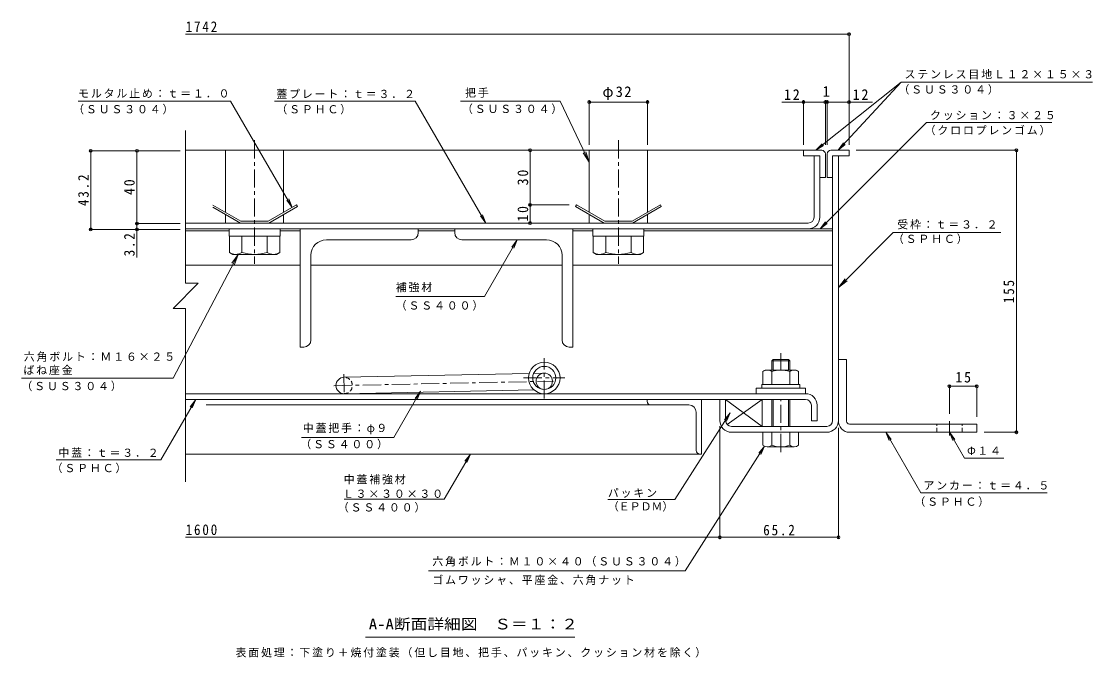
# Model space of a CAD drawing. Units: millimetres on the paper, enlarged 10 times, with parts at other scales. Extents: x -2649 to 2761, y -1962 to 1737.
# Drawn here: x -183 to 2761, y -12 to 1737 of the extents above; entities that cross this region are included whole.
import ezdxf
from ezdxf.enums import TextEntityAlignment as Align

# ---------------------------------------------------------------- set-up
doc = ezdxf.new("R2010")
doc.units = ezdxf.units.MM
doc.header["$LTSCALE"] = 10
doc.header["$PDMODE"] = 32
doc.header["$PDSIZE"] = 8
doc.linetypes.add('CHAIN1', pattern=[8, 5, -1, 1, -1])
doc.linetypes.add('DASHED1', pattern=[1.8, 1.2, -0.6])
for name, color, linetype, lineweight in [('D-1', 2, 'Continuous', 9), ('D-2', 3, 'Continuous', 9), ('D-3', 4, 'Continuous', 9), ('D-5', 7, 'Continuous', 9), ('D-6', 6, 'Continuous', 9), ('D-7', 5, 'Continuous', 5), ('D-9', 134, 'Continuous', 5), ('D-A', 3, 'Continuous', 9), ('D-B', 6, 'Continuous', 9), ('D-C', 5, 'Continuous', 5), ('D-E', 3, 'Continuous', 9), ('D-F', 7, 'Continuous', 9)]:
    doc.layers.add(name, color=color, linetype=linetype, lineweight=lineweight)
doc.styles.add('ＭＳ ゴシック', font='')
doc.styles.get('ＭＳ ゴシック').set_extended_font_data('MS Gothic')

msp = doc.modelspace()

# ---------------------------------------------------------------- linework, layer by layer
at = {"layer": 'D-1'}
for p, q in [((2046.74, 639.51), (2046.74, 1367.51)), ((2062.74, 639.51), (2062.74, 1367.51)), ((1752.74, 639.51), (1752.74, 697.51)), ((1768.74, 623.51), (2030.74, 623.51)), ((1768.74, 607.51), (1879.24, 607.51)), ((2030.74, 607.51), (1929.24, 607.51))]:
    msp.add_line(p, q, dxfattribs=at)
msp.add_lwpolyline([(1736.74, 639.51), (1736.74, 697.51), (1752.74, 697.51)], dxfattribs=at)
for centre, radius, start, end in [((1768.74, 639.51), 32, 180, 270), ((1768.74, 639.51), 16, 180, 270), ((2030.74, 639.51), 16, 270, 0), ((2030.74, 639.51), 32, 270, 0)]:
    msp.add_arc(centre, radius, start, end, dxfattribs=at)
at = {"layer": 'D-2'}
for p, q in [((2011.74, 1367.51), (1995.74, 1367.51)), ((1995.74, 1198.51), (1995.74, 1367.51)), ((2011.74, 1198.51), (2011.74, 1367.51)), ((1979.74, 1182.51), (268.59, 1182.51)), ((268.59, 1166.51), (1979.74, 1166.51))]:
    msp.add_line(p, q, dxfattribs=at)
at = {"layer": 'D-2', "linetype": 'CHAIN1'}
for p, q in [((1254.24, 700.02), (1254.24, 811)), ((1197.5, 756.76), (1310.98, 756.76))]:
    msp.add_line(p, q, dxfattribs=at)
at = {"layer": 'D-2'}
for radius in [43.25, 31.75]:
    msp.add_circle((1254.24, 756.76), radius, dxfattribs=at)
for radius in [16, 32]:
    msp.add_arc((1979.74, 1198.51), radius, 270, 0, dxfattribs=at)
at = {"layer": 'D-3'}
for p, q in [((1966.74, 1382.51), (268.59, 1382.51)), ((2026.74, 1372.51), (2026.74, 1307.51)), ((2031.74, 1372.51), (2031.74, 1307.51)), ((2041.74, 1382.51), (2091.74, 1382.51)), ((2046.74, 1307.51), (2046.74, 1367.51)), ((2011.74, 1307.51), (2026.74, 1307.51)), ((2046.74, 1307.51), (2031.74, 1307.51)), ((343.59, 1231.91), (420.49, 1187.51)), ((343.59, 1226.14), (419.15, 1182.51)), ((573.43, 1232.51), (495.49, 1187.51)), ((575.93, 1228.18), (496.83, 1182.51)), ((573.43, 1232.51), (575.93, 1228.18)), ((1342.55, 1232.51), (1340.05, 1228.18)), ((1340.05, 1228.18), (1419.15, 1182.51)), ((1342.55, 1232.51), (1420.49, 1187.51)), ((1573.43, 1232.51), (1495.49, 1187.51)), ((1575.93, 1228.18), (1496.83, 1182.51)), ((1573.43, 1232.51), (1575.93, 1228.18)), ((419.15, 1182.51), (496.83, 1182.51)), ((420.49, 1187.51), (495.49, 1187.51)), ((1419.15, 1182.51), (1496.83, 1182.51)), ((1420.49, 1187.51), (1495.49, 1187.51))]:
    msp.add_line(p, q, dxfattribs=at)
for points in [[(2016.74, 1382.51), (1966.74, 1382.51), (1966.74, 1367.51), (2011.74, 1367.51), (2011.74, 1307.51)], [(2091.74, 1382.51), (2091.74, 1367.51), (2046.74, 1367.51)]]:
    msp.add_lwpolyline(points, dxfattribs=at)
for centre, start, end in [((2016.74, 1372.51), 0, 90), ((2041.74, 1372.51), 90, 180)]:
    msp.add_arc(centre, 10, start, end, dxfattribs=at)
at = {"layer": 'D-5'}
for p, q in [((2235.29, 1569.91), (2000.65, 1382.51)), ((2235.29, 1569.91), (2061.77, 1382.51)), ((2235.29, 1569.91), (2761.13, 1569.91)), ((-26.57, 1517.26), (392.36, 1517.26)), ((512.61, 1517.26), (899.8, 1517.26)), ((1094.09, 1182.51), (899.8, 1517.26)), ((1297.58, 1517.26), (1024.32, 1517.26)), ((1297.58, 1517.26), (1377.99, 1350.17)), ((2304.8, 1459.28), (2012.03, 1166.51)), ((2304.8, 1459.28), (2649.34, 1459.28)), ((2000.66, 1382.51), (2017.99, 1400.53)), ((2000.66, 1382.51), (2022.06, 1395.43)), ((2061.77, 1382.51), (2076.22, 1402.91)), ((2061.77, 1382.51), (2081.01, 1398.48)), ((1377.99, 1350.17), (1361.56, 1375.27)), ((1377.99, 1350.17), (1368.62, 1378.67)), ((561.6, 1225.68), (551.98, 1248.75)), ((1094.09, 1182.51), (1078.83, 1202.31)), ((1094.09, 1182.51), (1084.47, 1205.58)), ((2012.03, 1166.51), (2027.25, 1186.34)), ((2012.03, 1166.51), (2031.86, 1181.73)), ((2212.91, 1156.5), (2062.74, 1005.82)), ((2212.91, 1156.5), (2509.25, 1156.5)), ((1179.98, 1136.51), (1164.71, 1116.71)), ((234.3, 756.11), (412.88, 1096.51)), ((412.88, 1096.51), (395.59, 1071.99)), ((412.88, 1096.51), (402.53, 1068.35)), ((2062.74, 1005.82), (2080.96, 1029.65)), ((2062.74, 1005.82), (2086.51, 1024.12)), ((1089.6, 980.8), (846.04, 980.8)), ((234.3, 756.11), (-182.69, 756.11)), ((914.26, 720.16), (898.99, 700.36)), ((914.26, 720.16), (904.63, 697.09)), ((200.25, 531.69), (296.49, 697.51)), ((296.49, 697.51), (281.23, 677.71)), ((296.49, 697.51), (286.87, 674.43)), ((1613.5, 422.39), (1765.23, 660.49)), ((1765.23, 660.49), (1749.16, 641.34)), ((1765.23, 660.49), (1754.66, 637.84)), ((2192.69, 607.51), (2202.26, 584.41)), ((2192.69, 607.51), (2207.91, 587.68)), ((2192.69, 607.51), (2289.1, 440.52)), ((2367.74, 607.51), (2377.31, 584.41)), ((2367.74, 607.51), (2382.96, 587.68)), ((2367.74, 607.51), (2408.86, 536.3)), ((1641.28, 226.38), (1859.7, 569.14)), ((1859.7, 569.14), (1843.62, 549.99)), ((1859.7, 569.14), (1849.13, 546.48)), ((-87.48, 531.69), (200.25, 531.69)), ((979.54, 423.56), (1051.48, 547.51)), ((1051.48, 547.51), (1036.22, 527.71)), ((1051.48, 547.51), (1041.86, 524.43)), ((2408.86, 536.3), (2516.91, 536.3)), ((704.37, 423.56), (979.54, 423.56)), ((1428.94, 422.39), (1613.5, 422.39)), ((2289.1, 440.52), (2636.54, 440.52)), ((936.41, 226.38), (1641.28, 226.38)), ((1338.25, 44.17), (763.26, 44.17))]:
    msp.add_line(p, q, dxfattribs=at)
for points in [[(392.36, 1517.26), (561.6, 1225.68), (546.33, 1245.48)], [(1089.6, 980.8), (1179.98, 1136.51), (1170.36, 1113.43)], [(586.86, 593.24), (840.59, 593.24), (914.26, 720.16)]]:
    msp.add_lwpolyline(points, dxfattribs=at)
at = {"layer": 'D-6'}
for p, q in [((268.59, 1166.51), (2046.74, 1166.51)), ((268.59, 1161.51), (387.99, 1161.51)), ((527.99, 1161.51), (582.99, 1161.51)), ((907.99, 1161.51), (1007.99, 1161.51)), ((1332.99, 1161.51), (1387.99, 1161.51)), ((1527.99, 1161.51), (2046.74, 1161.51)), ((268.59, 1066.51), (582.99, 1066.51)), ((612.99, 1066.51), (1302.99, 1066.51)), ((1332.99, 1066.51), (2046.74, 1066.51)), ((703.77, 758.5), (1212.8, 769.15)), ((1225.12, 769.41), (1253.77, 770)), ((704.71, 713.51), (1225.54, 724.4)), ((1254.24, 725), (1254.71, 725.01)), ((1752.74, 697.51), (1752.74, 639.51)), ((1757.26, 628.37), (1852.74, 697.51))]:
    msp.add_line(p, q, dxfattribs=at)
at = {"layer": 'D-6', "linetype": 'CHAIN1'}
for p, q in [((703.58, 767.51), (704.84, 707.64)), ((675.72, 735.42), (1279.52, 748.04))]:
    msp.add_line(p, q, dxfattribs=at)
at = {"layer": 'D-6'}
msp.add_lwpolyline([(1768.74, 623.51), (1852.74, 623.51), (1852.74, 697.51), (1752.74, 697.51), (1852.74, 623.51)], dxfattribs=at)
msp.add_circle((1254.24, 747.51), 22.5, dxfattribs=at)
msp.add_arc((704.24, 736.01), 22.5, 90, 270, dxfattribs=at)
at = {"layer": 'D-6', "linetype": 'DASHED1'}
msp.add_arc((704.24, 736.01), 22.5, 270, 90, dxfattribs=at)
at = {"layer": 'D-7', "linetype": 'CHAIN1'}
for p, q in [((1904.24, 778.51), (1904.24, 825.17)), ((1904.24, 553.12), (1904.24, 697.51))]:
    msp.add_line(p, q, dxfattribs=at)
at = {"layer": 'D-7'}
for p, q in [((1883.3, 807.51), (1879.24, 803.45)), ((1929.24, 803.45), (1879.24, 803.45)), ((1879.24, 778.51), (1879.24, 803.45)), ((1925.18, 807.51), (1883.3, 807.51)), ((1883.3, 778.51), (1883.3, 807.51)), ((1925.18, 807.51), (1929.24, 803.45)), ((1925.18, 778.51), (1925.18, 807.51)), ((1929.24, 803.45), (1929.24, 780.01)), ((1929.24, 803.45), (1929.24, 778.51)), ((1879.24, 697.51), (1879.24, 623.51)), ((1883.3, 623.51), (1883.3, 697.51)), ((1925.18, 623.51), (1925.18, 697.51)), ((1929.24, 697.51), (1929.24, 623.51)), ((1953.24, 607.51), (1855.24, 607.51)), ((1855.24, 571.98), (1855.24, 607.51)), ((1879.24, 607.51), (1879.24, 571.98)), ((1929.24, 607.51), (1929.24, 571.98)), ((1953.24, 571.98), (1953.24, 607.51)), ((1941.24, 567.51), (1867.24, 567.51))]:
    msp.add_line(p, q, dxfattribs=at)
at = {"layer": 'D-7', "color": 2, "lineweight": 9}
for p, q in [((1855.17, 774.71), (1861.74, 778.51)), ((1855.17, 774.71), (1855.17, 738.51)), ((1946.74, 778.51), (1861.74, 778.51)), ((1879.7, 774.71), (1879.7, 738.51)), ((1928.78, 774.71), (1928.78, 738.51))]:
    msp.add_line(p, q, dxfattribs=at)
at = {"layer": 'D-7', "color": 6, "lineweight": 9}
for p, q in [((1851.74, 738.51), (1851.74, 728.51)), ((1851.74, 728.51), (1956.74, 728.51))]:
    msp.add_line(p, q, dxfattribs=at)
at = {"layer": 'D-7', "color": 134}
for p, q in [((1836.74, 728.51), (1836.74, 713.51)), ((1836.74, 728.51), (1971.74, 728.51)), ((1836.74, 713.51), (1971.74, 713.51)), ((1971.74, 728.51), (1971.74, 713.51))]:
    msp.add_line(p, q, dxfattribs=at)
at = {"layer": 'D-7', "color": 2, "lineweight": 9}
msp.add_lwpolyline([(1946.74, 778.51), (1953.32, 774.71), (1953.32, 738.51), (1855.17, 738.51)], dxfattribs=at)
at = {"layer": 'D-7', "color": 6, "lineweight": 9}
msp.add_lwpolyline([(1851.74, 738.51), (1956.74, 738.51), (1956.74, 728.51)], dxfattribs=at)
at = {"layer": 'D-7', "color": 2, "lineweight": 9}
for centre, radius, start, end in [((1869.65, 749.63), 28.97, 94.38438, 120), ((1866.67, 754.31), 24.21, 57.42749, 88.18784), ((1904.24, 697.31), 81.2, 72.41188, 107.5881), ((1941.81, 754.31), 24.21, 91.81215, 122.57249), ((1938.83, 749.63), 28.97, 59.99998, 85.6156)]:
    msp.add_arc(centre, radius, start, end, dxfattribs=at)
at = {"layer": 'D-7'}
for centre, radius, start, end in [((1867.24, 585.84), 18.33, 229.1022, 310.89809), ((1904.24, 639.59), 72.08, 249.70546, 290.29454), ((1941.24, 585.84), 18.33, 229.10191, 310.8978)]:
    msp.add_arc(centre, radius, start, end, dxfattribs=at)
at = {"layer": 'D-9'}
for p, q in [((582.99, 1166.51), (582.99, 841.51)), ((907.99, 1166.51), (582.99, 1166.51)), ((907.99, 1156.46), (907.99, 1166.51)), ((1007.99, 1166.51), (1332.99, 1166.51)), ((1007.99, 1156.46), (1007.99, 1166.51)), ((1332.99, 1166.51), (1332.99, 841.51)), ((655.49, 1136.51), (888.04, 1136.51)), ((1260.49, 1136.51), (1027.94, 1136.51)), ((612.99, 1094.01), (612.99, 861.46)), ((1302.99, 1094.01), (1302.99, 861.46)), ((593.04, 841.51), (582.99, 841.51)), ((1322.94, 841.51), (1332.99, 841.51))]:
    msp.add_line(p, q, dxfattribs=at)
for centre, radius, start, end in [((887.99, 1156.51), 20, 270.13706, 359.86294), ((1027.99, 1156.51), 20, 180.13706, 269.86294), ((655.49, 1094.01), 42.5, 90, 180), ((1260.49, 1094.01), 42.5, 0, 90), ((592.99, 861.51), 20, 270.13706, 359.86294), ((1322.99, 861.51), 20, 180.13706, 269.86294)]:
    msp.add_arc(centre, radius, start, end, dxfattribs=at)
at = {"layer": 'D-A'}
for p, q in [((1972.24, 713.51), (268.59, 713.51)), ((268.59, 697.51), (1972.24, 697.51)), ((1988.24, 681.51), (1988.24, 638.51)), ((2004.24, 681.51), (2004.24, 638.51)), ((1988.24, 638.51), (2004.24, 638.51))]:
    msp.add_line(p, q, dxfattribs=at)
for radius in [32, 16]:
    msp.add_arc((1972.24, 681.51), radius, 0, 90, dxfattribs=at)
at = {"layer": 'D-B'}
for p, q in [((1536.74, 697.51), (325.11, 697.51)), ((1546.74, 682.51), (325.11, 682.51)), ((1536.74, 697.51), (1686.74, 697.51)), ((1536.74, 692.51), (1536.74, 697.51)), ((1546.74, 682.51), (1651.74, 682.51)), ((1686.74, 697.51), (1686.74, 547.51)), ((1671.74, 557.51), (1671.74, 662.51)), ((1681.74, 547.51), (268.59, 547.51)), ((1681.74, 547.51), (1686.74, 547.51))]:
    msp.add_line(p, q, dxfattribs=at)
for centre, radius, start, end in [((1546.74, 692.51), 10, 180, 270), ((1651.74, 662.51), 20, 0, 90), ((1681.74, 557.51), 10, 180, 270)]:
    msp.add_arc(centre, radius, start, end, dxfattribs=at)
at = {"layer": 'D-C', "color": 2, "linetype": 'CHAIN1', "lineweight": 9}
for p, q in [((457.99, 1410.19), (457.99, 1070.88)), ((1457.99, 1410.19), (1457.99, 1070.88))]:
    msp.add_line(p, q, dxfattribs=at)
at = {"layer": 'D-C', "color": 2, "lineweight": 9}
for p, q in [((377.99, 1382.51), (377.99, 1212.05)), ((377.99, 1382.51), (537.99, 1382.51)), ((537.99, 1382.51), (537.99, 1212.05)), ((1377.99, 1382.51), (1377.99, 1212.05)), ((1377.99, 1382.51), (1537.99, 1382.51)), ((1537.99, 1382.51), (1537.99, 1212.05)), ((377.99, 1206.27), (377.99, 1182.51)), ((377.99, 1182.51), (537.99, 1182.51)), ((537.99, 1206.27), (537.99, 1182.51)), ((1377.99, 1206.27), (1377.99, 1182.51)), ((1377.99, 1182.51), (1537.99, 1182.51)), ((1537.99, 1206.27), (1537.99, 1182.51))]:
    msp.add_line(p, q, dxfattribs=at)
at = {"layer": 'D-C', "color": 134}
for p, q in [((387.99, 1166.51), (387.99, 1146.51)), ((387.99, 1166.51), (527.99, 1166.51)), ((527.99, 1166.51), (527.99, 1146.51)), ((1387.99, 1166.51), (1387.99, 1146.51)), ((1387.99, 1166.51), (1527.99, 1166.51)), ((1527.99, 1166.51), (1527.99, 1146.51)), ((387.99, 1146.51), (527.99, 1146.51)), ((1387.99, 1146.51), (1527.99, 1146.51))]:
    msp.add_line(p, q, dxfattribs=at)
at = {"layer": 'D-C'}
for p, q in [((388.71, 1146.51), (388.71, 1101.87)), ((527.27, 1146.51), (388.71, 1146.51)), ((423.35, 1101.87), (423.35, 1146.51)), ((492.63, 1101.87), (492.63, 1146.51)), ((527.27, 1101.87), (527.27, 1146.51)), ((1388.71, 1146.51), (1388.71, 1101.87)), ((1527.27, 1146.51), (1388.71, 1146.51)), ((1423.35, 1101.87), (1423.35, 1146.51)), ((1492.63, 1101.87), (1492.63, 1146.51)), ((1527.27, 1101.87), (1527.27, 1146.51)), ((397.99, 1096.51), (388.71, 1101.87)), ((1397.99, 1096.51), (1388.71, 1101.87))]:
    msp.add_line(p, q, dxfattribs=at)
for points in [[(397.99, 1096.51), (517.99, 1096.51), (527.27, 1101.87)], [(1397.99, 1096.51), (1517.99, 1096.51), (1527.27, 1101.87)]]:
    msp.add_lwpolyline(points, dxfattribs=at)
for centre, radius, start, end in [((409.16, 1137.28), 40.89, 240, 265.61574), ((404.95, 1130.68), 34.18, 271.81354, 302.57069), ((457.99, 1211.15), 114.64, 252.41203, 287.58795), ((511.04, 1130.68), 34.18, 237.42929, 268.18645), ((506.83, 1137.28), 40.89, 274.38425, 299.99998), ((1409.16, 1137.28), 40.89, 240, 265.61574), ((1404.95, 1130.68), 34.18, 271.81354, 302.57069), ((1457.99, 1211.15), 114.64, 252.41203, 287.58795), ((1511.04, 1130.68), 34.18, 237.42929, 268.18645), ((1506.83, 1137.28), 40.89, 274.38425, 299.99998)]:
    msp.add_arc(centre, radius, start, end, dxfattribs=at)
at = {"layer": 'D-E'}
for p, q in [((2062.74, 807.51), (2062.74, 639.51)), ((2062.74, 807.51), (2085.24, 807.51)), ((2085.24, 637.51), (2085.24, 807.51)), ((2092.74, 630.01), (2442.74, 630.01)), ((2442.74, 630.01), (2442.74, 607.51)), ((2442.74, 607.51), (2092.74, 607.51))]:
    msp.add_line(p, q, dxfattribs=at)
at = {"layer": 'D-E', "linetype": 'DASHED1'}
for p, q in [((2332.74, 607.51), (2332.74, 630.01)), ((2402.74, 607.51), (2402.74, 630.01))]:
    msp.add_line(p, q, dxfattribs=at)
at = {"layer": 'D-E', "linetype": 'CHAIN1'}
msp.add_line((2367.74, 598.78), (2367.74, 638.22), dxfattribs=at)
at = {"layer": 'D-E'}
for radius, start in [(30, 176.17647), (7.5, 180.00027)]:
    msp.add_arc((2092.74, 637.51), radius, start, 270, dxfattribs=at)
at = {"layer": 'D-F'}
for p, q in [((2091.74, 1701.83), (268.59, 1701.83)), ((2091.74, 1397.51), (2091.74, 1706.83)), ((1377.99, 1397.51), (1377.99, 1520.13)), ((1377.99, 1515.13), (1537.99, 1515.13)), ((1537.99, 1397.51), (1537.99, 1520.13)), ((1907.18, 1515.13), (2026.74, 1515.13)), ((1966.74, 1397.51), (1966.74, 1520.13)), ((2026.74, 1397.51), (2026.74, 1520.13)), ((2026.74, 1515.13), (2031.74, 1515.13)), ((2031.74, 1397.51), (2031.74, 1520.13)), ((2031.74, 1515.13), (2156.09, 1515.13)), ((268.59, 1436.77), (268.59, 1016.92)), ((4.7, 1381.01), (253.59, 1381.01)), ((7.7, 1165.01), (7.7, 1381.01)), ((1215.34, 1232.51), (1215.34, 1382.51)), ((2554.87, 1382.51), (2111.74, 1382.51)), ((2551.87, 607.51), (2551.87, 1382.51)), ((1212.34, 1232.51), (1322.55, 1232.51)), ((1215.34, 1182.51), (1215.34, 1232.51)), ((253.59, 1181.01), (129.94, 1181.01)), ((4.7, 1165.01), (253.59, 1165.01)), ((134.94, 1165.01), (134.94, 1087.46)), ((268.59, 948.1), (234.18, 948.1)), ((268.59, 948.1), (268.59, 470.97)), ((2367.74, 736.76), (2367.74, 658.22)), ((2442.74, 736.76), (2442.74, 650.01)), ((2367.74, 733.76), (2442.74, 733.76)), ((1736.74, 624.51), (1736.74, 313.61)), ((2062.74, 315.61), (2062.74, 619.51)), ((2554.87, 607.51), (2462.74, 607.51)), ((1736.74, 318.61), (268.59, 318.61)), ((1736.74, 318.61), (2062.74, 318.61))]:
    msp.add_line(p, q, dxfattribs=at)
for points in [[(134.94, 1165.01), (134.94, 1181.01), (134.94, 1381.01)], [(268.59, 1016.92), (303, 1016.92), (234.18, 948.1)]]:
    msp.add_lwpolyline(points, dxfattribs=at)
for p in [(2091.74, 1701.83), (1377.99, 1515.13), (1537.99, 1515.13), (1966.74, 1515.13), (2026.74, 1515.13), (2031.74, 1515.13), (2091.74, 1515.13), (7.7, 1381.01), (134.94, 1381.01), (1215.34, 1382.51), (2551.87, 1382.51), (1215.34, 1232.51), (134.94, 1181.01), (1215.34, 1182.51), (7.7, 1165.01), (134.94, 1165.01), (2367.74, 733.76), (2442.74, 733.76), (2551.87, 607.51), (1736.74, 318.61), (2062.74, 318.61)]:
    msp.add_point(p, dxfattribs=at)

# ---------------------------------------------------------------- texts
at = {"layer": 'D-5', "style": 'ＭＳ ゴシック'}
msp.add_text('（ＥＰＤＭ）', height=21.99, dxfattribs=at).set_placement((1428.94, 385.83), align=Align.BOTTOM_LEFT)
at = {"layer": 'D-5', "color": 2, "style": 'ＭＳ ゴシック', "width": 1.15}
msp.add_text('A-A断面詳細図\u3000Ｓ＝１：２', height=29.33, dxfattribs=at).set_placement((772.01, 56.67), align=Align.BOTTOM_LEFT)
at = {"layer": 'D-5', "char_height": 21.99, "attachment_point": 7, "style": 'ＭＳ ゴシック'}
for s, insert in [('\\T1.17;ステンレス目地Ｌ１２×１５×３', (2244.48, 1578.08)), ('\\T1.17;（ＳＵＳ３０４）', (2227.65, 1535.64)), ('\\T1.17;モルタル止め：ｔ＝１．０', (-26.97, 1526.26)), ('\\T1.17;蓋プレート：ｔ＝３．２', (517.95, 1524.81)), ('\\T1.17;把手', (1036.42, 1527.1)), ('\\T1.17;（ＳＵＳ３０４）', (-40.53, 1481.35)), ('\\T1.17;（ＳＰＨＣ）', (517.95, 1481.14)), ('\\T1.17;（ＳＵＳ３０４）', (1028.01, 1482.19)), ('\\T1.17;クッション：３×２５', (2314.35, 1465.61)), ('\\T1.17;（クロロプレンゴム）', (2299.53, 1423.51)), ('\\T1.17;受枠：ｔ＝３．２', (2224.41, 1165.06)), ('\\T1.17;（ＳＰＨＣ）', (2212.25, 1124.92)), ('\\T1.17;補強材', (846.04, 992.28)), ('\\T1.17;（ＳＳ４００）', (846.04, 941.75)), ('\\T1.17;六角ボルト：Ｍ１６×２５', (-176.16, 801.46)), ('\\T1.17;ばね座金', (-177.21, 764.74)), ('\\T1.17;（ＳＵＳ３０４）', (-182.69, 720.24)), ('\\T1.17;中蓋把手：φ９', (590.58, 602.13)), ('\\T1.17;（ＳＳ４００）', (583.94, 560.59)), ('\\T1.17;中蓋：ｔ＝３．２', (-81.04, 537.38)), ('\\T1.17;Φ１４', (2416.16, 544.82)), ('\\T1.17;（ＳＰＨＣ）', (-99.72, 494.82)), ('\\T1.17;中蓋補強材', (703.08, 464.06)), ('\\T1.17;アンカー：ｔ＝４．５', (2296.4, 449.04)), ('\\T1.17;Ｌ３×３０×３０', (700.73, 426.87)), ('\\T1.17;パッキン', (1428.94, 427.21)), ('\\T1.17;（ＳＳ４００）', (686.89, 386.73)), ('\\T1.17;（ＳＰＨＣ）', (2271.42, 402.44)), ('\\T1.17;六角ボルト：Ｍ１０×４０（ＳＵＳ３０４）', (946.55, 238.4)), ('\\T1.17;ゴムワッシャ、平座金、六角ナット', (946.55, 187.58)), ('\\T1.17;表面処理：下塗り＋焼付塗装（但し目地、把手、パッキン、クッション材を除く）', (405.75, -11.96))]:
    msp.add_mtext(s, dxfattribs=dict(at, insert=insert))
at = {"layer": 'D-F', "color": 2, "style": 'ＭＳ ゴシック'}
msp.add_text('1', height=29.33, dxfattribs=at).set_placement((2019.24, 1521.13), align=Align.BOTTOM_LEFT)
at = {"layer": 'D-F', "color": 2, "char_height": 29.33, "attachment_point": 7, "style": 'ＭＳ ゴシック'}
for s, insert in [('\\T1.28;\\W0.9;1742', (268.59, 1707.83)), ('\\T1.19;φ32', (1414.24, 1521.13)), ('\\T1.27;\\W0.95;12', (1913.28, 1521.13)), ('\\T1.27;\\W0.95;12', (2102.02, 1521.13)), ('\\T1.27;\\W0.95;15', (2383.99, 743.76)), ('\\T1.28;\\W0.9;1600', (268.59, 324.61)), ('\\T1.28;\\W0.9;65.2', (1855.99, 323.61))]:
    msp.add_mtext(s, dxfattribs=dict(at, insert=insert))
at = {"layer": 'D-F', "color": 2, "char_height": 29.33, "attachment_point": 7, "rotation": 90, "style": 'ＭＳ ゴシック'}
for s, insert in [('\\T1.27;\\W0.95;30', (1210.34, 1286.26)), ('\\T1.28;\\W0.9;43.2', (2.7, 1229.26)), ('\\T1.27;\\W0.95;40', (128.94, 1259.76)), ('\\T1.27;\\W0.95;10', (1210.34, 1186.26)), ('\\T1.27;\\W0.9;3.2', (128.94, 1091.08)), ('\\T1.27;\\W0.9;155', (2545.87, 962.51))]:
    msp.add_mtext(s, dxfattribs=dict(at, insert=insert))

doc.saveas('drawing.dxf')
